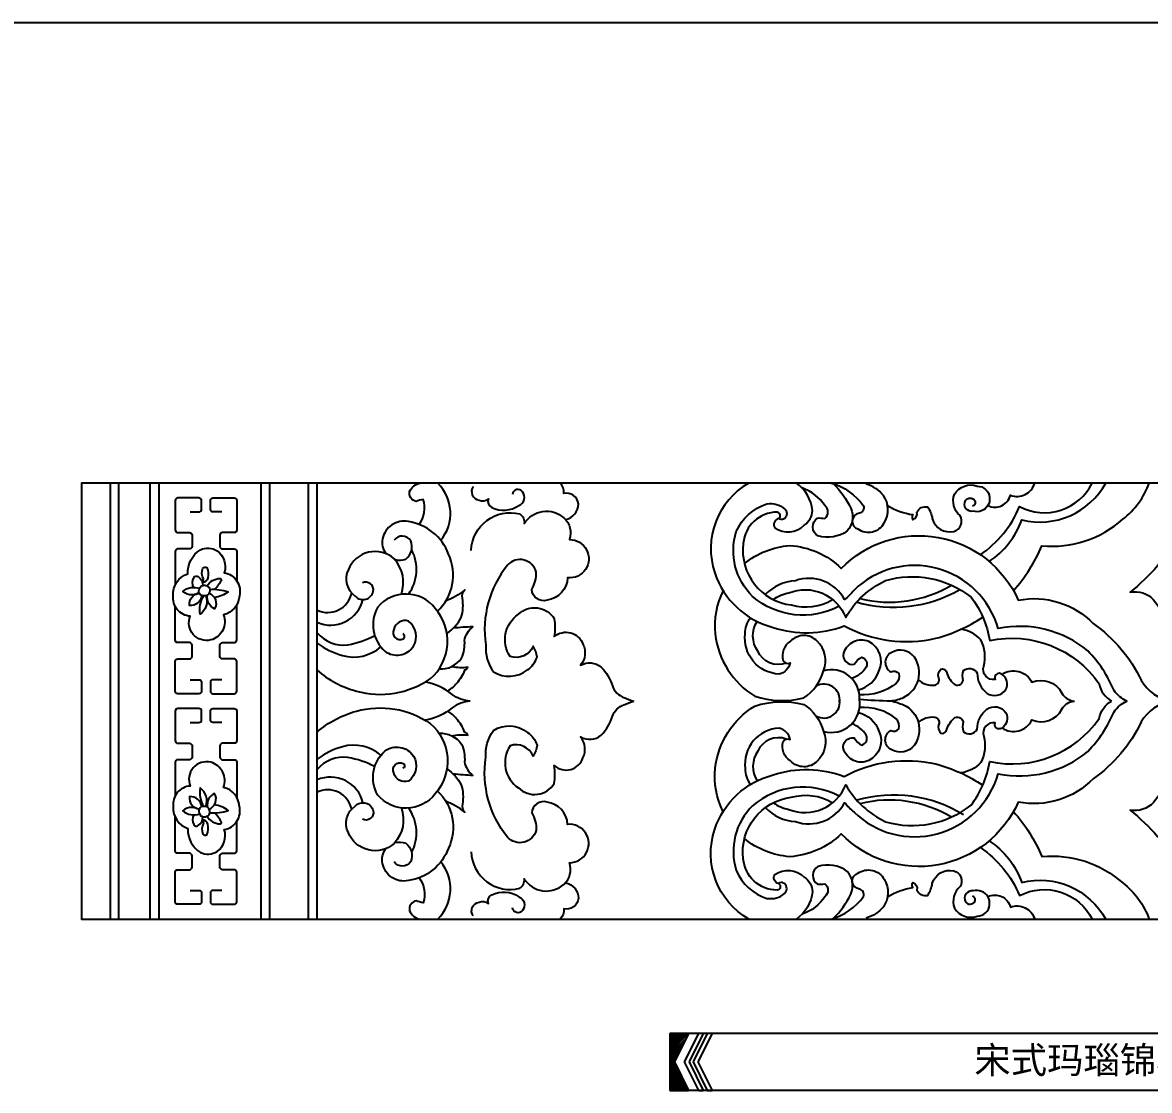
# Model space of a CAD drawing. Extents: x -66030 to 95157, y -13132 to 45879.
# Drawn here: x -51468 to -50177, y 4710 to 5934 of the extents above; entities that cross this region are included whole.
import ezdxf

# ---------------------------------------------------------------- set-up
doc = ezdxf.new("R2010")
doc.units = 0
doc.header["$LTSCALE"] = 100
doc.header["$MEASUREMENT"] = 0
for name, color, linetype in [('3', 11, 'CONTINUOUS'), ('4', 121, 'CONTINUOUS'), ('BH', 21, 'CONTINUOUS'), ('TEXT', 105, 'CONTINUOUS')]:
    doc.layers.add(name, color=color, linetype=linetype)
doc.styles.add('HZ', font='simhei.ttf')

# ---------------------------------------------------------------- blocks, each defined once
blk = doc.blocks.new('A$C4CCE1407')
at = {"layer": '3'}
for p, q in [((0, 65.3), (0, 0)), ((1101.2, 65.3), (0, 65.3)), ((21.6, 65.3), (5.3, 32.6)), ((32.8, 65.3), (16.5, 32.6)), ((38.4, 65.3), (22.1, 32.6)), ((43, 65.3), (26.7, 32.6)), ((48.6, 65.3), (32.3, 32.6)), ((1058.2, 65.3), (1052.6, 65.3)), ((1052.6, 65.3), (1068.9, 32.6)), ((1058.2, 65.3), (1074.5, 32.6)), ((1068.4, 65.3), (1062.8, 65.3)), ((1062.8, 65.3), (1079.1, 32.6)), ((1068.4, 65.3), (1084.7, 32.6)), ((1101.2, 65.3), (1079.6, 65.3)), ((1079.6, 65.3), (1095.9, 32.6)), ((1101.2, 65.3), (1101.2, 0)), ((5.3, 32.6), (21.6, 0)), ((16.5, 32.6), (32.8, 0)), ((22.1, 32.6), (38.4, 0)), ((26.7, 32.6), (43, 0)), ((32.3, 32.6), (48.6, 0)), ((1068.9, 32.6), (1052.6, 0)), ((1074.5, 32.6), (1058.2, 0)), ((1079.1, 32.6), (1062.8, 0)), ((1084.7, 32.6), (1068.4, 0)), ((1095.9, 32.6), (1079.6, 0)), ((0, 0), (21.6, 0)), ((1101.2, 0), (0, 0)), ((32.8, 0), (38.4, 0)), ((43, 0), (48.6, 0)), ((1058.2, 0), (1052.6, 0)), ((1068.4, 0), (1062.8, 0)), ((1101.2, 0), (1079.6, 0))]:
    blk.add_line(p, q, dxfattribs=at)
at = {"layer": 'BH'}
for p, q in [((0, 63.9), (1.3, 65.3)), ((0, 58.8), (6.4, 65.3)), ((0, 61.4), (3.9, 65.3)), ((0, 56.3), (9, 65.3)), ((0, 53.8), (11.5, 65.3)), ((0, 51.2), (14, 65.3)), ((0, 48.7), (16.6, 65.3)), ((0, 46.1), (19.1, 65.3)), ((0, 43.6), (21.5, 65.1)), ((1080, 64.6), (1080.6, 65.3)), ((1080.8, 62.9), (1083.2, 65.3)), ((1081.7, 61.2), (1085.7, 65.3)), ((1082.5, 59.5), (1088.3, 65.3)), ((1083.3, 57.8), (1090.8, 65.3)), ((1084.2, 56.1), (1093.4, 65.3)), ((1085, 54.4), (1095.9, 65.3)), ((1085.9, 52.7), (1098.4, 65.3)), ((1086.7, 51), (1101, 65.3)), ((0, 41), (19, 60)), ((0, 38.5), (16.4, 54.9)), ((1087.6, 49.3), (1101.2, 62.9)), ((1088.4, 47.6), (1101.2, 60.4)), ((1089.3, 45.9), (1101.2, 57.8)), ((1090.1, 44.2), (1101.2, 55.3)), ((1091, 42.5), (1101.2, 52.8)), ((0, 35.9), (13.9, 49.8)), ((0, 33.4), (11.3, 44.7)), ((0, 30.8), (8.8, 39.6)), ((1091.8, 40.8), (1101.2, 50.2)), ((1092.7, 39.1), (1101.2, 47.7)), ((1093.5, 37.4), (1101.2, 45.1)), ((1094.4, 35.7), (1101.2, 42.6)), ((1095.2, 34), (1101.2, 40)), ((0, 28.3), (6.2, 34.5)), ((0, 25.7), (5.8, 31.6)), ((0, 23.2), (6.7, 29.9)), ((0, 20.7), (7.5, 28.2)), ((0, 18.1), (8.4, 26.5)), ((1085.3, 11.4), (1101.2, 27.3)), ((1087.9, 16.5), (1101.2, 29.8)), ((1090.4, 21.6), (1101.2, 32.4)), ((1093, 26.7), (1101.2, 34.9)), ((1095.5, 31.8), (1101.2, 37.5)), ((0, 15.6), (9.2, 24.8)), ((0, 13), (10.1, 23.1)), ((0, 10.5), (10.9, 21.4)), ((0, 7.9), (11.8, 19.7)), ((0, 5.4), (12.6, 18)), ((0, 2.8), (13.5, 16.3)), ((0, 0.3), (14.3, 14.6)), ((1080.2, 1.2), (1101.2, 22.2)), ((1081.6, 0), (1101.2, 19.7)), ((1082.8, 6.3), (1101.2, 24.8)), ((1084.1, 0), (1101.2, 17.1)), ((1086.7, 0), (1101.2, 14.6)), ((2.3, 0), (15.2, 12.9)), ((4.8, 0), (16, 11.2)), ((7.3, 0), (16.8, 9.5)), ((9.9, 0), (17.7, 7.8)), ((12.4, 0), (18.5, 6.1)), ((15, 0), (19.4, 4.4)), ((17.5, 0), (20.2, 2.7)), ((20.1, 0), (21.1, 1)), ((1089.2, 0), (1101.2, 12)), ((1091.7, 0), (1101.2, 9.5)), ((1094.3, 0), (1101.2, 6.9)), ((1096.8, 0), (1101.2, 4.4)), ((1099.4, 0), (1101.2, 1.8))]:
    blk.add_line(p, q, dxfattribs=at)
blk = doc.blocks.new('A$C760A46C3')
at = {"layer": '3'}
for p, q in [((33.1, 0), (33.1, 500)), ((42.9, 0), (42.9, 500)), ((78.6, 0), (78.6, 500)), ((89.1, 0), (89.1, 500)), ((206, 0), (206, 500)), ((215.8, 0), (215.8, 500)), ((260.3, 0), (260.3, 500)), ((270.1, 0), (270.1, 500))]:
    blk.add_line(p, q, dxfattribs=at)
for points in [[(387, 452.5, 0.250978), (391.7, 481.2, 0.028065), (383.7, 478.9, -0.43434), (376.2, 490.4, -0.250744), (388.4, 500)], [(449.1, 496.1, 0.576876), (455.9, 480.5, 0.29331), (466.5, 481.9, 0.394715), (470.4, 471.9, 0.264832), (501.4, 474.2, 0.527636), (505.5, 489.9, 0.715265), (494.2, 486.9, 0.715265)], [(555, 458.1, 0.339329), (569.8, 476, 0.432304), (552.9, 488.1, 0.202499), (548.9, 500, 0.202499)], [(765, 500, 0.356846), (726, 396.9, 0.254116), (792.9, 334.5, 0.171962), (874.2, 336.3, 0.180949), (979.5, 322, 0.081277), (1033.3, 346.3, 0.081277)], [(868.6, 358.9, -0.30964), (769.4, 369.9, -0.282823), (750.6, 444.3, -0.216564), (785.8, 476.1, -0.228807), (806.3, 470.2, -0.294707), (808.1, 463.2, -0.614864), (799.2, 459.2, 0.524444), (794.9, 448.7, 0.351648), (828.6, 451.6, 0.232032), (837.9, 468.5, 0.212286), (819.6, 500)], [(861.8, 499.3, -0.090817), (881.9, 471.1, -0.291392), (877.9, 445.1, -0.234321), (844.3, 439.4, -0.555102), (843.7, 459.8, -0.055332), (852.1, 459.5, 0.480057), (852.4, 473.9, 0.163194), (826.1, 494.3)], [(859.5, 500, -0.169473), (896.4, 473.9, -0.478258), (891.7, 465.5, 0.797387), (890.1, 447.3, 0.443013), (920.2, 454.2, 0.299166), (919.3, 485.8, 0.149327), (899.5, 498.7)], [(924.1, 474.2, 0.10156), (953.1, 463.8, 0.325478), (953.1, 457.7, 0.363013), (957.7, 466.5, -0.364694), (970, 472.6, -0.11907), (975.3, 459.2, 0.408627), (999.9, 444.6, 0.506057), (1007.2, 462.6, -0.313024), (1000.7, 487.2, -0.364989), (1026.8, 496.4, -0.394624), (1041, 483.4, -0.155973), (1039.1, 474.1, -0.323195), (1022.2, 467.6, -0.632978), (1013.4, 479.9, -0.564704), (1024.1, 479.5, -0.464187), (1021.4, 473.4)], [(1030.4, 417.7, 0.142742), (1075.4, 472.9, 0.419699), (1158.7, 500, 0.419699)], [(1039.1, 474.1, 0.477921), (1064.8, 486, 0.438445), (1092.8, 500, 0.408183)], [(1040.6, 410, 0.157517), (1077.9, 457.7, 0.339869), (1174.1, 500, 0.339869)], [(1068.3, 376.6, 0.083963), (1100.9, 428.1, 0.208106), (1193.7, 458.4, 0.142402), (1223.9, 500, 0.142402)], [(124.5, 466.9), (134.7, 466.9, 0.414214), (137.7, 469.9), (137.7, 479.9, 0.414214), (134.7, 482.9), (110.4, 482.9, 0.414214), (107.4, 479.9), (107.4, 446.2, 0.414214), (110.4, 443.2), (123.7, 443.2, -0.414214), (126.7, 440.2), (126.7, 427.4, -0.414214), (123.7, 424.4), (110.4, 424.4, 0.414214), (107.4, 421.4), (107.4, 382.8)], [(160.9, 466.9), (150.7, 466.9, -0.414214), (147.7, 469.9), (147.7, 479.9, -0.414214), (150.7, 482.9), (175, 482.9, -0.414214), (178, 479.9), (178, 446.2, -0.414214), (175, 443.2), (161.7, 443.2, 0.414214), (158.7, 440.2), (158.7, 427.4, 0.414214), (161.7, 424.4), (175, 424.4, -0.414214), (178, 421.4), (178, 387.8)], [(446.6, 422.8, -0.477991), (502.4, 464.5, -0.315473), (507.5, 453.5, -0.466244), (552.9, 460.1, -0.304396), (559.5, 435.2, -1.050248), (557.3, 391.3, -0.353085), (533.9, 365.7, -0.494562), (516.3, 378.1, 0.137487), (521.4, 397.9, 0.594271), (488.4, 405.9, 0.211037), (463.5, 314.4, 0.179802), (472.3, 283.6, 0.318399), (511.2, 285.8, 0.172001), (522.2, 300.5, 0.123202), (517.8, 312.9, -0.392903), (491.4, 301.2, -0.411392), (500.9, 349.5, -0.478892), (542, 344.4, -0.071862), (542, 323.9, -0.5355), (574.9, 315.1, -0.292365), (572.2, 291.1, -0.313917), (595.7, 289, -0.125063), (608.6, 267.4, 0.218957), (621.9, 254.1, 0.029427), (633.3, 250, 0.029427)], [(799.2, 459.2, 0.715017), (797.6, 466.6, 0.389474), (758.6, 430.8, 0.414124), (813.7, 360.2, 0.207463), (861.1, 366.4, 0.207463)], [(408.1, 353.1, 0.323824), (420.7, 418.4, 0.277013), (374.7, 455.7, 0.419593), (345.1, 436.1, 0.228751), (348.9, 419.1, 0.228751)], [(760, 407.6, -0.15428), (811.9, 428.3, -0.179836), (870.9, 402.2, -0.52871), (1073.9, 365.7, -0.252934), (1159.9, 338.9, -0.128381), (1214.8, 273.9, 0.211259), (1249, 249.5, 0.233751), (1214.8, 226.1, -0.128381), (1159.9, 161.1, -0.252934), (1073.9, 134.3, -0.52871), (870.9, 97.8, -0.179836), (811.9, 71.7, -0.15428), (760, 92.4)], [(2450, 439.6), (1259.9, 439.6, -0.076541), (1202.2, 374.8, -0.26853), (1228.8, 366.1, -0.078305), (1262.4, 308.6, 0.13166), (1287.3, 268.1, 0.165252), (1306.5, 250, 0.174567), (1287.3, 231.9, 0.13166), (1262.4, 191.4, -0.078305), (1228.8, 133.9, -0.26853), (1202.2, 125.2, -0.076541), (1259.9, 60.4), (2450, 60.4)], [(359.4, 412.2, 0.161226), (372, 412.9, 0.337164), (377.4, 433.8, 0.537677), (358.3, 434.3)], [(366.7, 372.5, 0.2729), (358.6, 413.1, 0.518551), (305.9, 400.8, 0.375895), (314, 370.1, 0.599723), (334.4, 375.8, 0.642839), (322.1, 385.4)], [(138.4, 386.8, 0.138605), (139.8, 390, -0.234001), (139.2, 402.3, -0.390911), (143.8, 403.2, -0.148348), (144.8, 391.2, -0.286402), (138.7, 385.6, -0.286402)], [(783.8, 127.9, 0.187575), (818.4, 112, 0.368585), (874.8, 133.6, 0.038479), (885.6, 122.8, 0.567823), (1050.9, 166.8, 0.227445), (1153.7, 192.4, 0.092984), (1183.7, 237.8, -0.135419), (1198.3, 250, -0.135419), (1183.7, 262.2, 0.092984), (1153.7, 307.6, 0.227445), (1050.9, 333.2, 0.567823), (885.6, 377.2, -0.0518), (874.8, 366.4, 0.368585), (818.4, 388, 0.187575), (783.8, 372.1)], [(128.9, 380.4, -0.25506), (128.7, 391.5, -0.499611), (133.9, 392.7, -0.252784), (139.1, 382.5, -0.252784)], [(143.8, 382, -0.244293), (158.8, 390.7, -0.297219), (160.6, 389.2, -0.091762), (152.6, 378.2, -0.091762)], [(793.2, 366.4, -0.12036), (811, 374.1, -0.416304), (876.1, 346, -0.153986), (921.7, 388.2, -0.243688), (1019.7, 369.2, -0.127079), (1041.1, 319.3, -0.30317), (1166.6, 269.9, 0.227099), (1180.8, 250, 0.227099)], [(134.7, 374.4, -0.123443), (127, 371.9, -0.215997), (116, 375.8, -0.256793), (135.5, 379.3)], [(147.1, 378.1, -0.096906), (168.3, 375.3, -0.114098), (152.4, 368.7)], [(419, 327.7, 0.115393), (435.3, 345.8, 0.121851), (436.6, 368, -0.273151), (439.3, 377.4, -0.093048), (417.8, 365.1)], [(735.5, 376.7, 0.138796), (726.4, 327, 0.230932), (772, 255.6, 0.138623), (827.9, 253.7, 0.188369), (850.7, 284.8, 0.307094), (843.3, 318.8, 0.430495), (812.9, 318.6, 0.33781), (804.2, 296.3, 0.380616), (812.5, 293.8, -0.292597), (799.6, 280.9, -0.433724), (760.8, 327.3, -0.167549), (767, 345.4, -0.167549)], [(137.8, 371.1, -0.411678), (123.7, 359.5, -0.434994), (135.1, 373.4)], [(142.4, 370.7, -0.34187), (136.2, 349.5, -0.211668), (140.3, 370.7, -0.211668)], [(146.3, 373.9, -0.450605), (152.6, 355.7, -0.346362), (144.4, 371.6, -0.346362)], [(270.1, 285.5, 0.114011), (315.1, 261.5, 0.222739), (399.8, 275.6, 0.420288), (405.4, 356.3, 0.4805), (339.4, 357.5, 0.349802), (347.8, 307.2, 0.427725), (380.6, 312.9, 0.377138), (374.9, 341.7, 0.442265), (358, 332.1, 0.697524), (368.7, 321.4, 0.721424), (368.2, 327, 0.721424)], [(124.5, 274.5), (134.7, 274.5, -0.414214), (137.7, 271.5), (137.7, 261.5, -0.414214), (134.7, 258.5), (110.4, 258.5, -0.414214), (107.4, 261.5), (107.4, 295.3, -0.414214), (110.4, 298.3), (123.7, 298.3, 0.414214), (126.7, 301.3), (126.7, 314.1, 0.414214), (123.7, 317.1), (110.4, 317.1, -0.414214), (107.4, 320.1), (107.4, 358.6)], [(160.9, 274.5), (150.7, 274.5, 0.414214), (147.7, 271.5), (147.7, 261.5, 0.414214), (150.7, 258.5), (175, 258.5, 0.414214), (178, 261.5), (178, 295.3, 0.414214), (175, 298.3), (161.7, 298.3, -0.414214), (158.7, 301.3), (158.7, 314.1, -0.414214), (161.7, 317.1), (175, 317.1, 0.414214), (178, 320.1), (178, 360.3)], [(807.9, 293.5, -0.395153), (775.3, 307.3, -0.30359), (774.6, 341.3, -0.30359)], [(270.1, 328.4, 0.256794), (305.5, 314.6, 0.074692), (336.2, 325.1)], [(409.9, 286.9, 0.262759), (435.6, 299.3, 0.134046), (439.1, 319.4, -0.197859), (448.8, 335.2, 0.018948), (426.1, 333.6, 0.018948)], [(1055.3, 280.7, 0.046782), (1053.2, 281.8, 0.604512), (1047.4, 274.8, -0.562816), (1034.3, 290, 0.181376), (1031, 320.3, 0.176115), (1008.2, 332.3)], [(270.1, 316.5, 0.08612), (299.3, 302.2, 0.248761), (343.2, 312.1)], [(890.5, 263, 0.256774), (914.2, 284.5, 0.404787), (902.4, 318.2, 0.444223), (873.6, 305, 0.540114), (885.9, 292.2, -0.134426), (894.6, 300.4, -0.46972), (899.6, 289, -0.161979), (883.1, 275.9)], [(928, 250.3, 0.082759), (942.5, 254.3, 0.461544), (954.9, 300.4, 0.374002), (928.8, 305.9, 0.612661), (927.9, 283.5, -0.363041), (937.1, 281.7, -0.236274), (933.9, 270.3, -0.189847), (891.7, 257.3)], [(424.4, 289.7, 0.081158), (442.8, 289, -0.265526), (439.1, 285.4, -0.102775), (429.8, 270.2, -0.097581), (419.7, 261.6, -0.097581)], [(959.3, 274.5, 0.226826), (978.2, 268.3, 0.474169), (982.7, 276.5, -0.290344), (985.1, 286.7, -0.35674), (991.3, 284.3, 0.143672), (999.9, 269.9, 0.588113), (1010.6, 273.6, -0.114393), (1011, 285.1, -0.466065), (1026.9, 282.2, 0.245529), (1038, 259.3, 0.433427), (1059.7, 263.4, 0.397779), (1055.3, 280.7, -0.457661), (1089.5, 271.6, -0.38956), (1123.9, 259.3, 0.263186), (1138.2, 250)], [(445.7, 250, -0.152708), (425, 257.7, 0.125412), (394.1, 272)], [(445.7, 250, 0.152708), (425, 242.3, -0.125412), (394.1, 228)], [(446.6, 77.2, 0.477991), (502.4, 35.5, 0.315473), (507.5, 46.5, 0.466244), (552.9, 39.9, 0.304396), (559.5, 64.8, 1.050248), (557.3, 108.7, 0.353085), (533.9, 134.3, 0.494562), (516.3, 121.9, -0.137487), (521.4, 102.1, -0.594271), (488.4, 94.1, -0.211037), (463.5, 185.6, -0.179802), (472.3, 216.4, -0.318399), (511.2, 214.2, -0.172001), (522.2, 199.5, -0.123202), (517.8, 187.1, 0.392903), (491.4, 198.8, 0.411392), (500.9, 150.5, 0.478892), (542, 155.6, 0.071862), (542, 176.1, 0.5355), (574.9, 184.9, 0.292365), (572.2, 208.9, 0.313917), (595.7, 211, 0.125063), (608.6, 232.6, -0.218957), (621.9, 245.9, -0.029427), (633.3, 250, -0.029427)], [(735.5, 123.3, -0.138796), (726.4, 173, -0.230932), (772, 244.4, -0.138623), (827.9, 246.3, -0.188369), (850.7, 215.2, -0.307094), (843.3, 181.2, -0.430495), (812.9, 181.4, -0.33781), (804.2, 203.7, -0.380616), (812.5, 206.2, 0.292597), (799.6, 219.1, 0.433724), (760.8, 172.7, 0.167549), (767, 154.6, 0.167549)], [(793.2, 133.6, 0.12036), (811, 125.9, 0.416304), (876.1, 154, 0.153986), (921.7, 111.8, 0.243688), (1019.7, 130.8, 0.127079), (1041.1, 180.7, 0.30317), (1166.6, 230.1, -0.227099), (1180.8, 250, -0.227099)], [(928, 250.3, -0.03847), (942.5, 245.7, -0.461544), (954.9, 199.6, -0.374002), (928.8, 194.1, -0.612661), (927.9, 216.5, 0.363041), (937.1, 218.3, 0.236274), (933.9, 229.7, 0.189847), (891.7, 242.7)], [(959.3, 225.5, -0.226826), (978.2, 231.7, -0.474169), (982.7, 223.5, 0.290344), (985.1, 213.3, 0.35674), (991.3, 215.7, -0.143672), (999.9, 230.1, -0.588113), (1010.6, 226.4, 0.114393), (1011, 214.9, 0.466065), (1026.9, 217.8, -0.245529), (1038, 240.7, -0.433427), (1059.7, 236.6, -0.397779), (1055.3, 219.3, 0.457661), (1089.5, 228.4, 0.38956), (1123.9, 240.7, -0.263186), (1138.2, 250)], [(124.5, 225.5), (134.7, 225.5, 0.414214), (137.7, 228.5), (137.7, 238.5, 0.414214), (134.7, 241.5), (110.4, 241.5, 0.414214), (107.4, 238.5), (107.4, 204.7, 0.414214), (110.4, 201.7), (123.7, 201.7, -0.414214), (126.7, 198.7), (126.7, 185.9, -0.414214), (123.7, 182.9), (110.4, 182.9, 0.414214), (107.4, 179.9), (107.4, 141.4)], [(160.9, 225.5), (150.7, 225.5, -0.414214), (147.7, 228.5), (147.7, 238.5, -0.414214), (150.7, 241.5), (175, 241.5, -0.414214), (178, 238.5), (178, 204.7, -0.414214), (175, 201.7), (161.7, 201.7, 0.414214), (158.7, 198.7), (158.7, 185.9, 0.414214), (161.7, 182.9), (175, 182.9, -0.414214), (178, 179.9), (178, 139.7)], [(270.1, 214.5, -0.114011), (315.1, 238.5, -0.222739), (399.8, 224.4, -0.420288), (405.4, 143.7, -0.4805), (339.4, 142.5, -0.349802), (347.8, 192.8, -0.427725), (380.6, 187.1, -0.377138), (374.9, 158.3, -0.442265), (358, 167.9, -0.697524), (368.7, 178.6, -0.721424), (368.2, 173, -0.721424)], [(424.4, 210.3, -0.081158), (442.8, 211, 0.265526), (439.1, 214.6, 0.102775), (429.8, 229.8, 0.097581), (419.7, 238.4, 0.097581)], [(890.5, 237, -0.256774), (914.2, 215.5, -0.404787), (902.4, 181.8, -0.444223), (873.6, 195, -0.540114), (885.9, 207.8, 0.134426), (894.6, 199.6, 0.46972), (899.6, 211, 0.161979), (883.1, 224.1)], [(1055.3, 219.3, -0.046782), (1053.2, 218.2, -0.604512), (1047.4, 225.2, 0.562816), (1034.3, 210, -0.181376), (1031, 179.7, -0.176115), (1008.2, 167.7)], [(409.9, 213.1, -0.262759), (435.6, 200.7, -0.134046), (439.1, 180.6, 0.197859), (448.8, 164.8, -0.018948), (426.1, 166.4, -0.018948)], [(807.9, 206.5, 0.395153), (775.3, 192.7, 0.30359), (774.6, 158.7, 0.30359)], [(343.2, 187.9, 0.248761), (299.3, 197.8, 0.08612), (270.1, 183.5, 0.08612)], [(336.2, 174.9, 0.074692), (305.5, 185.4, 0.256794), (270.1, 171.6, 0.256794)], [(765, 0, -0.356846), (726, 103.1, -0.254116), (792.9, 165.5, -0.171962), (874.2, 163.7, -0.180949), (979.5, 178, -0.081277), (1033.3, 153.7, -0.081277)], [(419, 172.3, -0.115393), (435.3, 154.2, -0.121851), (436.6, 132, 0.273151), (439.3, 122.6, 0.093048), (417.8, 134.9)], [(142.4, 129.3, 0.34187), (136.2, 150.5, 0.211668), (140.3, 129.3, 0.211668)], [(146.3, 126.1, 0.450605), (152.6, 144.3, 0.346362), (144.4, 128.4, 0.346362)], [(408.1, 146.9, -0.323824), (420.7, 81.6, -0.277013), (374.7, 44.3, -0.419593), (345.1, 63.9, -0.228751), (348.9, 80.9, -0.228751)], [(868.6, 141.1, 0.30964), (769.4, 130.1, 0.282823), (750.6, 55.7, 0.216564), (785.8, 23.9, 0.228807), (806.3, 29.8, 0.294707), (808.1, 36.8, 0.614864), (799.2, 40.8, -0.524444), (794.9, 51.3, -0.351648), (828.6, 48.4, -0.232032), (837.9, 31.5, -0.212286), (819.6, 0)], [(799.2, 40.8, -0.715017), (797.6, 33.4, -0.389474), (758.6, 69.2, -0.414124), (813.7, 139.8, -0.207463), (861.1, 133.6, -0.207463)], [(137.8, 128.9, 0.411678), (123.7, 140.5, 0.434994), (135.1, 126.6)], [(147.1, 121.9, 0.096906), (168.3, 124.7, 0.114098), (152.4, 131.3)], [(366.7, 127.5, -0.2729), (358.6, 86.9, -0.518551), (305.9, 99.2, -0.375895), (314, 129.9, -0.599723), (334.4, 124.2, -0.642839), (322.1, 114.6)], [(124.5, 33.1), (134.7, 33.1, -0.414214), (137.7, 30.1), (137.7, 20.1, -0.414214), (134.7, 17.1), (110.4, 17.1, -0.414214), (107.4, 20.1), (107.4, 53.8, -0.414214), (110.4, 56.8), (123.7, 56.8, 0.414214), (126.7, 59.8), (126.7, 72.6, 0.414214), (123.7, 75.6), (110.4, 75.6, -0.414214), (107.4, 78.6), (107.4, 117.2)], [(134.7, 125.6, 0.123443), (127, 128.1, 0.215997), (116, 124.2, 0.256793), (135.5, 120.7)], [(128.9, 119.6, 0.25506), (128.7, 108.5, 0.499611), (133.9, 107.3, 0.252784), (139.1, 117.5, 0.252784)], [(143.8, 118, 0.244293), (158.8, 109.3, 0.297219), (160.6, 110.8, 0.091762), (152.6, 121.8, 0.091762)], [(1068.3, 123.4, -0.083963), (1100.9, 71.9, -0.208106), (1193.7, 41.6, -0.142402), (1223.9, 0, -0.142402)], [(138.4, 113.2, -0.138605), (139.8, 110, 0.234001), (139.2, 97.7, 0.390911), (143.8, 96.8, 0.148348), (144.8, 108.8, 0.286402), (138.7, 114.4, 0.286402)], [(160.9, 33.1), (150.7, 33.1, 0.414214), (147.7, 30.1), (147.7, 20.1, 0.414214), (150.7, 17.1), (175, 17.1, 0.414214), (178, 20.1), (178, 53.8, 0.414214), (175, 56.8), (161.7, 56.8, -0.414214), (158.7, 59.8), (158.7, 72.6, -0.414214), (161.7, 75.6), (175, 75.6, 0.414214), (178, 78.6), (178, 112.2)], [(359.4, 87.8, -0.161226), (372, 87.1, -0.337164), (377.4, 66.2, -0.537677), (358.3, 65.7)], [(1030.4, 82.3, -0.142742), (1075.4, 27.1, -0.419699), (1158.7, 0, -0.419699)], [(1040.6, 90, -0.157517), (1077.9, 42.3, -0.339869), (1174.1, 0, -0.339869)], [(861.8, 0.7, 0.090817), (881.9, 28.9, 0.291392), (877.9, 54.9, 0.234321), (844.3, 60.6, 0.555102), (843.7, 40.2, 0.055332), (852.1, 40.5, -0.480057), (852.4, 26.1, -0.163194), (826.1, 5.7)], [(859.5, 0, 0.169473), (896.4, 26.1, 0.478258), (891.7, 34.5, -0.797387), (890.1, 52.7, -0.443013), (920.2, 45.8, -0.299166), (919.3, 14.2, -0.149327), (899.5, 1.3)], [(924.1, 25.8, -0.10156), (953.1, 36.2, -0.325478), (953.1, 42.3, -0.363013), (957.7, 33.5, 0.364694), (970, 27.4, 0.11907), (975.3, 40.8, -0.408627), (999.9, 55.4, -0.506057), (1007.2, 37.4, 0.313024), (1000.7, 12.8, 0.364989), (1026.8, 3.6, 0.394624), (1041, 16.6, 0.155973), (1039.1, 25.9, 0.323195), (1022.2, 32.4, 0.632978), (1013.4, 20.1, 0.564704), (1024.1, 20.5, 0.464187), (1021.4, 26.6)], [(387, 47.5, -0.250978), (391.7, 18.8, -0.028065), (383.7, 21.1, 0.43434), (376.2, 9.6, 0.250744), (388.4, 0)], [(555, 41.9, -0.339329), (569.8, 24, -0.432304), (552.9, 11.9, -0.202499), (548.9, 0, -0.202499)], [(449.1, 3.9, -0.576876), (455.9, 19.5, -0.29331), (466.5, 18.1, -0.394715), (470.4, 28.1, -0.264832), (501.4, 25.8, -0.527636), (505.5, 10.1, -0.715265), (494.2, 13.1, -0.715265)], [(1039.1, 25.9, -0.477921), (1064.8, 14, -0.438445), (1092.8, 0, -0.408183)]]:
    blk.add_lwpolyline(points, format="xyb", dxfattribs=at)
for points in [[(148.2, 320.1, -0.614716), (124.7, 347.3, -0.42876), (105.1, 370.9, -0.336053), (121.9, 395.9, -0.271233), (136.4, 423.5, -0.260954), (155.4, 422.3, -0.326968), (163.7, 397.2, -0.43208), (181.1, 370.6, -0.329412), (162.8, 348.9, -0.444792)], [(135.5, 379.3, -0.454749), (143.8, 382, -0.465531), (146.6, 375.1, -0.410602), (140.3, 370.7, -0.645332)], [(148.2, 179.9, 0.614716), (124.7, 152.7, 0.42876), (105.1, 129.1, 0.336053), (121.9, 104.1, 0.271233), (136.4, 76.5, 0.260954), (155.4, 77.7, 0.326968), (163.7, 102.8, 0.43208), (181.1, 129.4, 0.329412), (162.8, 151.1, 0.444792)], [(135.5, 120.7, 0.454749), (143.8, 118, 0.465531), (146.6, 124.9, 0.410602), (140.3, 129.3, 0.645332)]]:
    blk.add_lwpolyline(points, format="xyb", close=True, dxfattribs=at)
for centre, radius, start, end in [((374.1, 465.2), 48.8, 320.7107, 45.4608), ((334.8, 401), 49.2, 324.7574, 27.241), ((930.9, 509.9), 152.3, 253.9037, 299.9534), ((926.1, 502.3), 138.9, 255.97, 300.7817), ((282.2, 379.8), 28.2, 244.5271, 347.4814), ((285.5, 375.3), 38.2, 246.1942, 346.5634), ((859.6, 253.7), 32.3, 357.1531, 105.8936), ((851.1, 251.3), 18.1, 352.3901, 119.2401), ((851.1, 248.7), 18.1, 240.7599, 7.6099), ((859.5, 246.9), 32.8, 254.5383, 9.1374), ((944.8, 948.3), 698.2, 265.653, 268.6224), ((285.5, 124.7), 38.2, 13.4366, 113.8058), ((282.2, 120.2), 28.2, 12.5186, 115.4729), ((930.9, -9.9), 152.3, 58.2427, 106.0963), ((926.1, -2.3), 138.9, 59.2183, 104.03), ((334.8, 99), 49.2, 332.759, 35.2426), ((374.1, 34.8), 48.8, 314.5392, 39.2893)]:
    blk.add_arc(centre, radius, start, end, dxfattribs=at)
at = {"layer": '4'}
blk.add_lwpolyline([(2450, 500), (0, 500), (0, 0), (2450, 0)], dxfattribs=at)

msp = doc.modelspace()

# ---------------------------------------------------------------- linework, layer by layer
at = {"layer": '3', "color": 2}
msp.add_line((-61048.5, 5934.5), (9054, 5934.5), dxfattribs=at)

# ---------------------------------------------------------------- block references
at = {"layer": '4'}
for name, p in [('A$C760A46C3', (-51400.9, 4906.7)), ('A$C4CCE1407', (-50726.5, 4710.5))]:
    msp.add_blockref(name, p, dxfattribs=at)

# ---------------------------------------------------------------- texts
at = {"layer": 'TEXT', "insert": (-50377.5, 4743.6), "char_height": 30.6, "attachment_point": 4, "style": 'HZ'}
msp.add_mtext('宋式玛瑙锦枋心彩画', dxfattribs=at)

doc.saveas('drawing.dxf')
